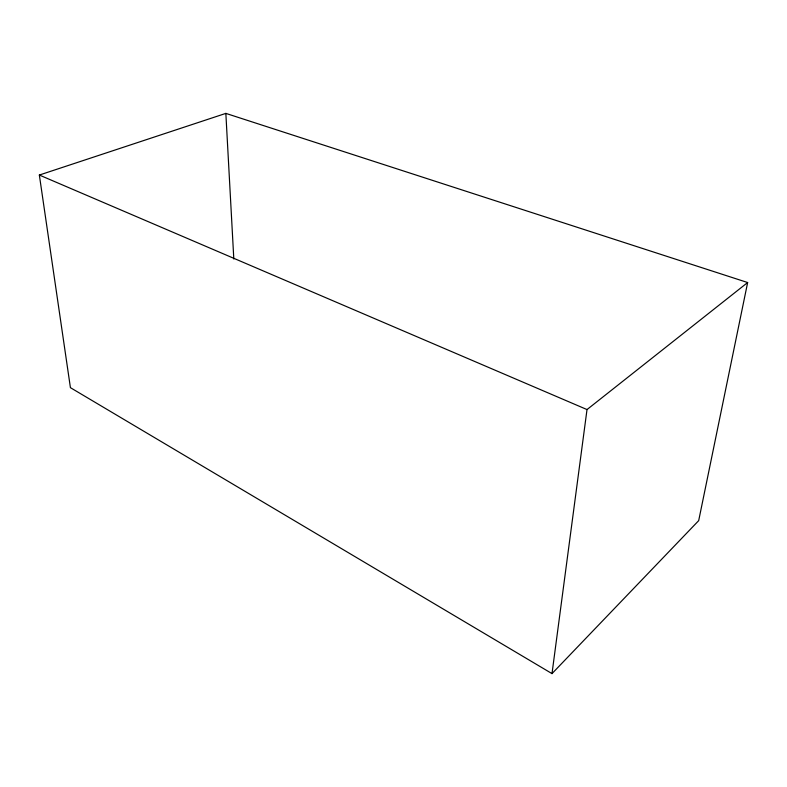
<?xml version="1.0" encoding="UTF-8"?>
<svg xmlns="http://www.w3.org/2000/svg" width="787" height="787" viewBox="0 0 787 787"><rect width="100%" height="100%" fill="white"/><g stroke="black" fill="none" stroke-linecap="round" stroke-linejoin="round"><path stroke-width="1.18" d="M552.002 673.613L587.013 409.565L747.65 282.533L225.849 113.387L39.35 175.039L70.417 387.666L552.002 673.613L698.689 520.64L747.65 282.533M39.35 175.039L587.013 409.565M225.849 113.387L233.808 259.012"/></g></svg>
